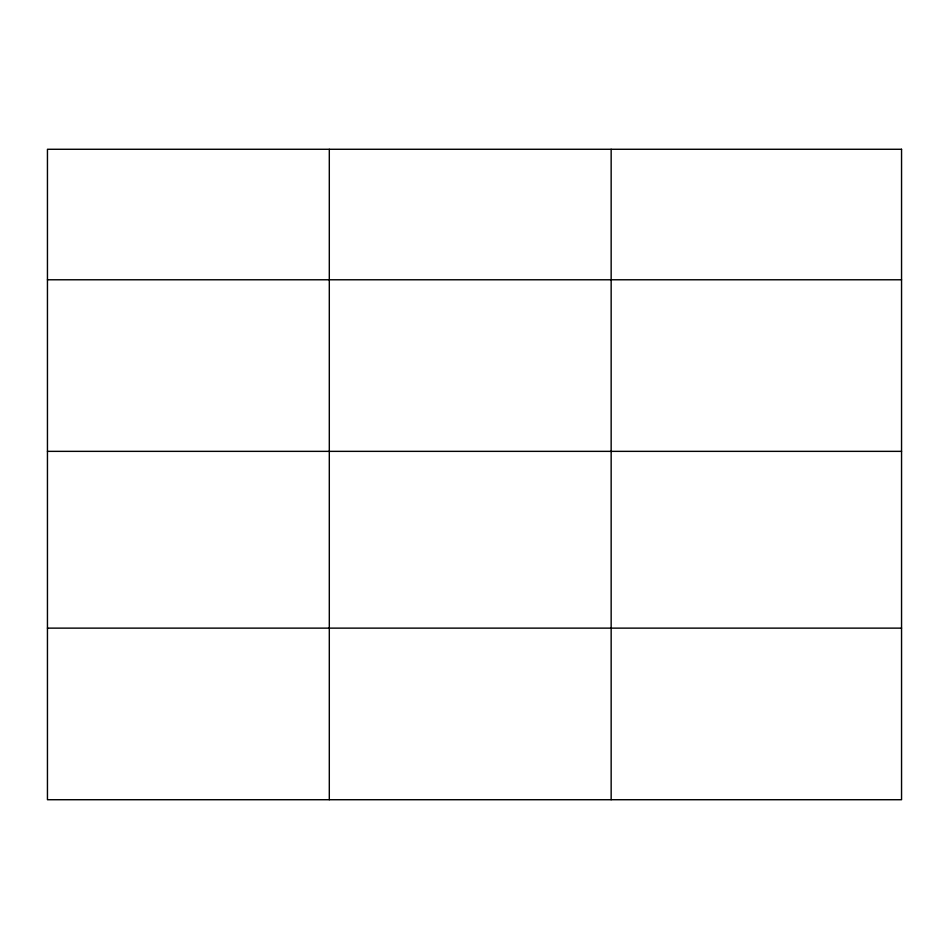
<?xml version="1.0" encoding="UTF-8"?>
<svg xmlns="http://www.w3.org/2000/svg" width="949" height="949" viewBox="0 0 949 949"><rect width="100%" height="100%" fill="white"/><g stroke="black" fill="none" stroke-linecap="round" stroke-linejoin="round"><path stroke-width="1.42" d="M47.45 279.777L901.55 279.777M47.45 451.356L901.55 451.356M47.45 628.131L901.55 628.131M611.156 149.278L611.156 799.722M329.303 149.278L329.303 799.722M901.55 149.278L47.45 149.278L47.45 799.722L901.55 799.722L901.55 149.278"/></g></svg>
